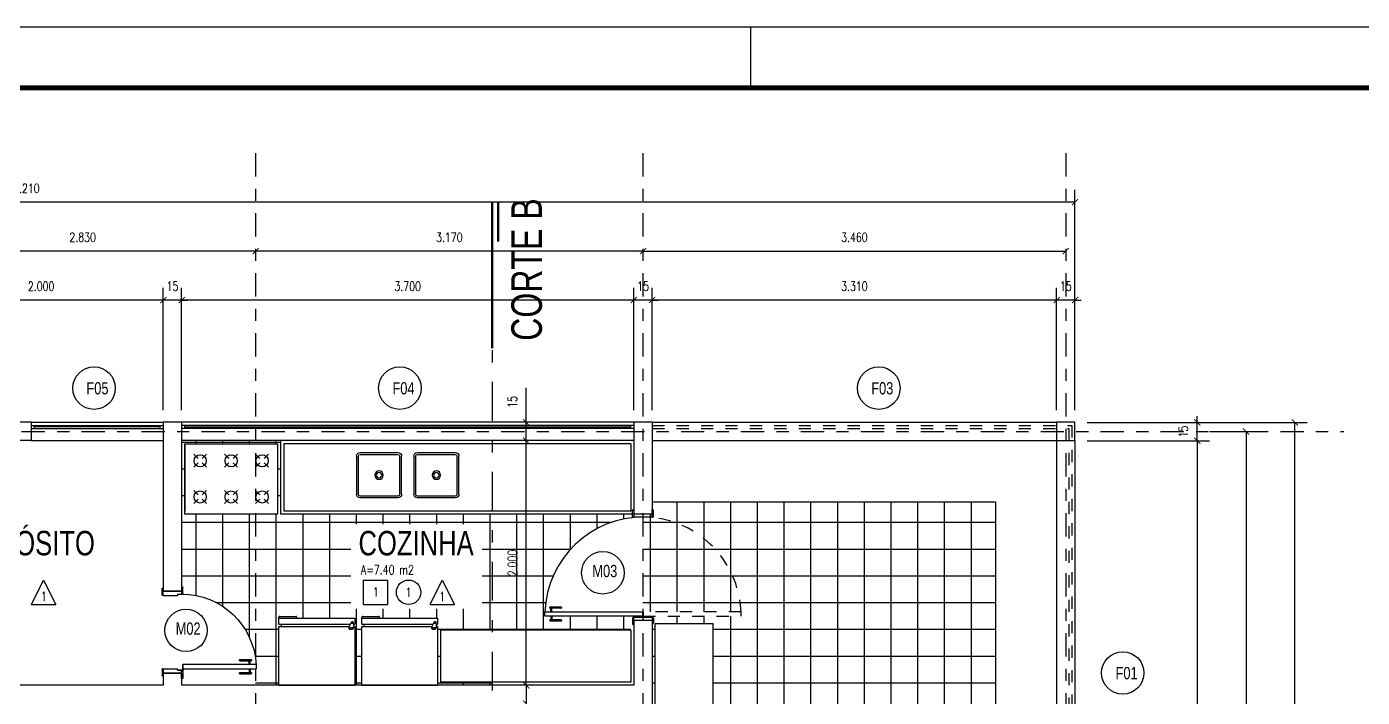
# Model space of a CAD drawing. Extents: x 231.8 to 328.5, y 64.7 to 125.7.
# Drawn here: x 248.65 to 259.57, y 120.19 to 125.68 of the extents above; entities that cross this region are included whole.
import ezdxf

# ---------------------------------------------------------------- set-up
doc = ezdxf.new("R2010")
doc.units = 0
doc.header["$LTSCALE"] = 0.1
doc.header["$MEASUREMENT"] = 0
doc.header["$PDMODE"] = 3
for name, pattern in [('CENTERX2', [4, 2.5, -0.5, 0.5, -0.5]), ('DASHDOT2', [12.7, 6.35, -3.175, 0, -3.175]), ('DASHED2', [0.375, 0.25, -0.125])]:
    doc.linetypes.add(name, pattern=pattern)
doc.layers.get('0').update_dxf_attribs({"linetype": 'CONTINUOUS'})
doc.layers.get('DEFPOINTS').update_dxf_attribs({"linetype": 'CONTINUOUS'})
for name, color, linetype in [('ALVENARIA', 5, 'CONTINUOUS'), ('CORTES', 3, 'CENTERX2'), ('COTAS', 1, 'CONTINUOUS'), ('EIXO', 1, 'DASHDOT2'), ('ESQUADRIA', 250, 'CONTINUOUS'), ('INDIC', 1, 'CONTINUOUS'), ('LINHA_DE_CORTE', 3, 'DASHDOT2'), ('MOBILIA', 74, 'CONTINUOUS'), ('NOMEN', 250, 'CONTINUOUS'), ('PEITORIL_JANELA', 2, 'CONTINUOUS'), ('PISO1', 40, 'CONTINUOUS'), ('PORTA', 12, 'CONTINUOUS'), ('PRANCHA', 15, 'CONTINUOUS'), ('PROJEÇÃO', 7, 'DASHED2'), ('TEXTO_AMBIENTE', 250, 'CONTINUOUS'), ('TEXTO_PISO_ÁREA', 1, 'CONTINUOUS'), ('VIDRO', 140, 'CONTINUOUS')]:
    doc.layers.add(name, color=color, linetype=linetype)
doc.styles.add('STYLE1', font='romans.shx', dxfattribs={"width": 0.75, "height": 0.075})
doc.styles.add('STYLE3', font='arial.ttf', dxfattribs={"width": 0.75, "height": 0.2})
doc.dimstyles.get("Standard").update_dxf_attribs({"dimtxt": 0.18, "dimasz": 0.18, "dimexe": 0.18, "dimexo": 0.0625, "dimgap": 0.09, "dimtad": 0, "dimtih": 1, "dimtoh": 1, "dimdec": 4, "dimzin": 0, "dimdsep": 46, "dimtxsty": 'Standard', "dimcen": 0.09, "dimadec": 0, "dimazin": 0, "dimtfac": 1, "dimtdec": 4, "dimtofl": 0, "dimtmove": 0, "dimatfit": 3, "dimfxl": 1, "dimtolj": 1, "dimtzin": 0, "dimarcsym": 0})

# ---------------------------------------------------------------- blocks, each defined once
blk = doc.blocks.new('_ARCHTICK')
at = {"color": 0, "linetype": 'ByBlock', "const_width": 0.15}
blk.add_lwpolyline([(-0.5, -0.5), (0.5, 0.5)], dxfattribs=at)
blk = doc.blocks.new('*D42')
at = {"color": 1, "linetype": 'ByBlock'}
for p, q in [((257.863, 122.367), (258.263, 122.367)), ((258.163, 122.367), (258.163, 115.217)), ((257.863, 115.217), (258.263, 115.217))]:
    blk.add_line(p, q, dxfattribs=at)
at = {"layer": 'DEFPOINTS', "color": 0, "linetype": 'ByBlock'}
for p in [(257.763, 122.367), (257.763, 115.217), (258.163, 115.217)]:
    blk.add_point(p, dxfattribs=at)
at = {"color": 1, "linetype": 'ByBlock', "xscale": 0.05, "yscale": 0.05, "zscale": 0.05}
for p, rotation in [((258.163, 122.367), 90), ((258.163, 115.217), 270)]:
    blk.add_blockref('_ARCHTICK', p, dxfattribs=dict(at, rotation=rotation))
at = {"color": 60, "linetype": 'ByBlock', "insert": (258.05, 118.792), "char_height": 0.075, "attachment_point": 5, "rotation": 90, "style": 'STYLE1'}
blk.add_mtext('\\A1;7.150', dxfattribs=at)
blk = doc.blocks.new('*D57')
at = {"color": 1, "linetype": 'ByBlock'}
blk.add_line((250.518, 123.842), (247.688, 123.842), dxfattribs=at)
at = {"layer": 'DEFPOINTS', "color": 0, "linetype": 'ByBlock'}
for p in [(247.688, 123.842), (247.688, 123.842), (250.518, 123.842)]:
    blk.add_point(p, dxfattribs=at)
at = {"color": 1, "linetype": 'ByBlock', "xscale": 0.05, "yscale": 0.05, "zscale": 0.05, "rotation": 180}
blk.add_blockref('_ARCHTICK', (247.688, 123.842), dxfattribs=at)
at = {"color": 1, "linetype": 'ByBlock', "xscale": 0.05, "yscale": 0.05, "zscale": 0.05}
blk.add_blockref('_ARCHTICK', (250.518, 123.842), dxfattribs=at)
at = {"color": 60, "linetype": 'ByBlock', "insert": (249.103, 123.955), "char_height": 0.075, "attachment_point": 5, "style": 'STYLE1'}
blk.add_mtext('\\A1;2.830', dxfattribs=at)
blk = doc.blocks.new('*D54')
at = {"color": 1, "linetype": 'ByBlock'}
blk.add_line((253.688, 123.842), (250.518, 123.842), dxfattribs=at)
at = {"layer": 'DEFPOINTS', "color": 0, "linetype": 'ByBlock'}
for p in [(250.518, 123.842), (250.518, 123.842), (253.688, 123.842)]:
    blk.add_point(p, dxfattribs=at)
at = {"color": 1, "linetype": 'ByBlock', "xscale": 0.05, "yscale": 0.05, "zscale": 0.05, "rotation": 180}
blk.add_blockref('_ARCHTICK', (250.518, 123.842), dxfattribs=at)
at = {"color": 1, "linetype": 'ByBlock', "xscale": 0.05, "yscale": 0.05, "zscale": 0.05}
blk.add_blockref('_ARCHTICK', (253.688, 123.842), dxfattribs=at)
at = {"color": 60, "linetype": 'ByBlock', "insert": (252.103, 123.955), "char_height": 0.075, "attachment_point": 5, "style": 'STYLE1'}
blk.add_mtext('\\A1;3.170', dxfattribs=at)
blk = doc.blocks.new('*D51')
at = {"color": 1, "linetype": 'ByBlock'}
blk.add_line((253.688, 123.842), (257.148, 123.842), dxfattribs=at)
at = {"layer": 'DEFPOINTS', "color": 0, "linetype": 'ByBlock'}
for p in [(253.688, 123.842), (257.148, 123.842), (257.148, 123.842)]:
    blk.add_point(p, dxfattribs=at)
at = {"color": 1, "linetype": 'ByBlock', "xscale": 0.05, "yscale": 0.05, "zscale": 0.05, "rotation": 180}
blk.add_blockref('_ARCHTICK', (253.688, 123.842), dxfattribs=at)
at = {"color": 1, "linetype": 'ByBlock', "xscale": 0.05, "yscale": 0.05, "zscale": 0.05}
blk.add_blockref('_ARCHTICK', (257.148, 123.842), dxfattribs=at)
at = {"color": 60, "linetype": 'ByBlock', "insert": (255.418, 123.955), "char_height": 0.075, "attachment_point": 5, "style": 'STYLE1'}
blk.add_mtext('\\A1;3.460', dxfattribs=at)
blk = doc.blocks.new('*D29')
at = {"color": 1, "linetype": 'ByBlock'}
for p, q in [((252.733, 122.442), (252.733, 122.725)), ((252.733, 122.292), (252.733, 122.442))]:
    blk.add_line(p, q, dxfattribs=at)
at = {"layer": 'DEFPOINTS', "color": 0, "linetype": 'ByBlock'}
for p in [(252.733, 122.442), (252.733, 122.442), (252.733, 122.292)]:
    blk.add_point(p, dxfattribs=at)
at = {"color": 1, "linetype": 'ByBlock', "xscale": 0.05, "yscale": 0.05, "zscale": 0.05}
for p, rotation in [((252.733, 122.442), 90), ((252.733, 122.292), 270)]:
    blk.add_blockref('_ARCHTICK', p, dxfattribs=dict(at, rotation=rotation))
at = {"color": 60, "linetype": 'ByBlock', "insert": (252.62, 122.609), "char_height": 0.075, "attachment_point": 5, "rotation": 90, "style": 'STYLE1'}
blk.add_mtext('\\A1;15', dxfattribs=at)
blk = doc.blocks.new('*D28')
at = {"color": 1, "linetype": 'ByBlock'}
for p, q in [((252.733, 120.292), (252.733, 120.342)), ((252.733, 120.292), (252.733, 120.142)), ((252.733, 120.142), (252.733, 119.809))]:
    blk.add_line(p, q, dxfattribs=at)
at = {"layer": 'DEFPOINTS', "color": 0, "linetype": 'ByBlock'}
for p in [(252.733, 120.292), (252.733, 120.142), (252.733, 120.142)]:
    blk.add_point(p, dxfattribs=at)
at = {"color": 1, "linetype": 'ByBlock', "xscale": 0.05, "yscale": 0.05, "zscale": 0.05}
for p, rotation in [((252.733, 120.292), 270), ((252.733, 120.142), 90)]:
    blk.add_blockref('_ARCHTICK', p, dxfattribs=dict(at, rotation=rotation))
at = {"color": 60, "linetype": 'ByBlock', "insert": (252.62, 119.926), "char_height": 0.075, "attachment_point": 5, "rotation": 90, "style": 'STYLE1'}
blk.add_mtext('\\A1;15', dxfattribs=at)
blk = doc.blocks.new('*D27')
at = {"color": 1, "linetype": 'ByBlock'}
blk.add_line((252.733, 120.292), (252.733, 122.292), dxfattribs=at)
at = {"layer": 'DEFPOINTS', "color": 0, "linetype": 'ByBlock'}
for p in [(252.733, 122.292), (252.733, 122.292), (252.733, 120.292)]:
    blk.add_point(p, dxfattribs=at)
at = {"color": 1, "linetype": 'ByBlock', "xscale": 0.05, "yscale": 0.05, "zscale": 0.05}
for p, rotation in [((252.733, 122.292), 90), ((252.733, 120.292), 270)]:
    blk.add_blockref('_ARCHTICK', p, dxfattribs=dict(at, rotation=rotation))
at = {"color": 60, "linetype": 'ByBlock', "insert": (252.62, 121.292), "char_height": 0.075, "attachment_point": 5, "rotation": 90, "style": 'STYLE1'}
blk.add_mtext('\\A1;2.000', dxfattribs=at)
blk = doc.blocks.new('*D26')
at = {"color": 1, "linetype": 'ByBlock'}
for p, q in [((256.963, 122.442), (258.663, 122.442)), ((258.563, 115.142), (258.563, 122.442)), ((256.963, 115.142), (258.663, 115.142))]:
    blk.add_line(p, q, dxfattribs=at)
at = {"layer": 'DEFPOINTS', "color": 0, "linetype": 'ByBlock'}
for p in [(256.863, 122.442), (258.563, 122.442), (256.863, 115.142)]:
    blk.add_point(p, dxfattribs=at)
at = {"color": 1, "linetype": 'ByBlock', "xscale": 0.05, "yscale": 0.05, "zscale": 0.05}
for p, rotation in [((258.563, 122.442), 90), ((258.563, 115.142), 270)]:
    blk.add_blockref('_ARCHTICK', p, dxfattribs=dict(at, rotation=rotation))
at = {"color": 60, "linetype": 'ByBlock', "insert": (258.45, 118.792), "char_height": 0.075, "attachment_point": 5, "rotation": 90, "style": 'STYLE1'}
blk.add_mtext('\\A1;7.300', dxfattribs=at)
blk = doc.blocks.new('*D25')
at = {"color": 1, "linetype": 'ByBlock'}
for p, q in [((256.863, 122.442), (257.863, 122.442)), ((257.763, 122.442), (257.763, 122.492)), ((257.763, 122.292), (257.763, 122.442)), ((256.863, 122.292), (257.863, 122.292)), ((257.763, 122.292), (257.763, 122.242))]:
    blk.add_line(p, q, dxfattribs=at)
at = {"layer": 'DEFPOINTS', "color": 0, "linetype": 'ByBlock'}
for p in [(256.763, 122.442), (257.763, 122.442), (256.763, 122.292)]:
    blk.add_point(p, dxfattribs=at)
at = {"color": 1, "linetype": 'ByBlock', "xscale": 0.05, "yscale": 0.05, "zscale": 0.05}
for p, rotation in [((257.763, 122.442), 270), ((257.763, 122.292), 90)]:
    blk.add_blockref('_ARCHTICK', p, dxfattribs=dict(at, rotation=rotation))
at = {"color": 60, "linetype": 'ByBlock', "insert": (257.65, 122.367), "char_height": 0.075, "attachment_point": 5, "rotation": 90, "style": 'STYLE1'}
blk.add_mtext('\\A1;15', dxfattribs=at)
blk = doc.blocks.new('*D24')
at = {"color": 1, "linetype": 'ByBlock'}
for p, q in [((256.863, 122.292), (257.863, 122.292)), ((257.763, 122.292), (257.763, 115.292)), ((256.863, 115.292), (257.863, 115.292))]:
    blk.add_line(p, q, dxfattribs=at)
at = {"layer": 'DEFPOINTS', "color": 0, "linetype": 'ByBlock'}
for p in [(256.763, 122.292), (256.763, 115.292), (257.763, 115.292)]:
    blk.add_point(p, dxfattribs=at)
at = {"color": 1, "linetype": 'ByBlock', "xscale": 0.05, "yscale": 0.05, "zscale": 0.05}
for p, rotation in [((257.763, 122.292), 90), ((257.763, 115.292), 270)]:
    blk.add_blockref('_ARCHTICK', p, dxfattribs=dict(at, rotation=rotation))
at = {"color": 60, "linetype": 'ByBlock', "insert": (257.65, 118.792), "char_height": 0.075, "attachment_point": 5, "rotation": 90, "style": 'STYLE1'}
blk.add_mtext('\\A1;7.000', dxfattribs=at)
blk = doc.blocks.new('*D46')
at = {"color": 1, "linetype": 'ByBlock'}
for p, q in [((240.013, 122.642), (240.013, 124.342)), ((257.223, 122.642), (257.223, 124.342)), ((257.223, 124.242), (240.013, 124.242))]:
    blk.add_line(p, q, dxfattribs=at)
at = {"layer": 'DEFPOINTS', "color": 0, "linetype": 'ByBlock'}
for p in [(240.013, 124.242), (240.013, 122.542), (257.223, 122.542)]:
    blk.add_point(p, dxfattribs=at)
at = {"color": 1, "linetype": 'ByBlock', "xscale": 0.05, "yscale": 0.05, "zscale": 0.05, "rotation": 180}
blk.add_blockref('_ARCHTICK', (240.013, 124.242), dxfattribs=at)
at = {"color": 1, "linetype": 'ByBlock', "xscale": 0.05, "yscale": 0.05, "zscale": 0.05}
blk.add_blockref('_ARCHTICK', (257.223, 124.242), dxfattribs=at)
at = {"color": 60, "linetype": 'ByBlock', "insert": (248.618, 124.355), "char_height": 0.075, "attachment_point": 5, "style": 'STYLE1'}
blk.add_mtext('\\A1;17.210', dxfattribs=at)
blk = doc.blocks.new('*D9')
at = {"color": 1, "linetype": 'ByBlock'}
for p, q in [((247.763, 122.542), (247.763, 123.542)), ((249.763, 122.542), (249.763, 123.542)), ((249.763, 123.442), (247.763, 123.442))]:
    blk.add_line(p, q, dxfattribs=at)
at = {"layer": 'DEFPOINTS', "color": 0, "linetype": 'ByBlock'}
for p in [(247.763, 123.442), (247.763, 122.442), (249.763, 122.442)]:
    blk.add_point(p, dxfattribs=at)
at = {"color": 1, "linetype": 'ByBlock', "xscale": 0.05, "yscale": 0.05, "zscale": 0.05, "rotation": 180}
blk.add_blockref('_ARCHTICK', (247.763, 123.442), dxfattribs=at)
at = {"color": 1, "linetype": 'ByBlock', "xscale": 0.05, "yscale": 0.05, "zscale": 0.05}
blk.add_blockref('_ARCHTICK', (249.763, 123.442), dxfattribs=at)
at = {"color": 60, "linetype": 'ByBlock', "insert": (248.763, 123.555), "char_height": 0.075, "attachment_point": 5, "style": 'STYLE1'}
blk.add_mtext('\\A1;2.000', dxfattribs=at)
blk = doc.blocks.new('*D8')
at = {"color": 1, "linetype": 'ByBlock'}
for p, q in [((249.763, 122.542), (249.763, 123.542)), ((249.913, 122.542), (249.913, 123.542)), ((249.763, 123.442), (249.713, 123.442)), ((249.913, 123.442), (249.763, 123.442)), ((249.913, 123.442), (249.963, 123.442))]:
    blk.add_line(p, q, dxfattribs=at)
at = {"layer": 'DEFPOINTS', "color": 0, "linetype": 'ByBlock'}
for p in [(249.763, 123.442), (249.763, 122.442), (249.913, 122.442)]:
    blk.add_point(p, dxfattribs=at)
at = {"color": 1, "linetype": 'ByBlock', "xscale": 0.05, "yscale": 0.05, "zscale": 0.05}
blk.add_blockref('_ARCHTICK', (249.763, 123.442), dxfattribs=at)
at = {"color": 1, "linetype": 'ByBlock', "xscale": 0.05, "yscale": 0.05, "zscale": 0.05, "rotation": 180}
blk.add_blockref('_ARCHTICK', (249.913, 123.442), dxfattribs=at)
at = {"color": 60, "linetype": 'ByBlock', "insert": (249.838, 123.555), "char_height": 0.075, "attachment_point": 5, "style": 'STYLE1'}
blk.add_mtext('\\A1;15', dxfattribs=at)
blk = doc.blocks.new('*D7')
at = {"color": 1, "linetype": 'ByBlock'}
for p, q in [((249.913, 122.542), (249.913, 123.542)), ((253.613, 122.542), (253.613, 123.542)), ((253.613, 123.442), (249.913, 123.442))]:
    blk.add_line(p, q, dxfattribs=at)
at = {"layer": 'DEFPOINTS', "color": 0, "linetype": 'ByBlock'}
for p in [(249.913, 123.442), (249.913, 122.442), (253.613, 122.442)]:
    blk.add_point(p, dxfattribs=at)
at = {"color": 1, "linetype": 'ByBlock', "xscale": 0.05, "yscale": 0.05, "zscale": 0.05, "rotation": 180}
blk.add_blockref('_ARCHTICK', (249.913, 123.442), dxfattribs=at)
at = {"color": 1, "linetype": 'ByBlock', "xscale": 0.05, "yscale": 0.05, "zscale": 0.05}
blk.add_blockref('_ARCHTICK', (253.613, 123.442), dxfattribs=at)
at = {"color": 60, "linetype": 'ByBlock', "insert": (251.763, 123.555), "char_height": 0.075, "attachment_point": 5, "style": 'STYLE1'}
blk.add_mtext('\\A1;3.700', dxfattribs=at)
blk = doc.blocks.new('*D6')
at = {"color": 1, "linetype": 'ByBlock'}
for p, q in [((253.613, 122.542), (253.613, 123.542)), ((253.763, 122.542), (253.763, 123.542)), ((253.613, 123.442), (253.563, 123.442)), ((253.763, 123.442), (253.613, 123.442)), ((253.763, 123.442), (253.813, 123.442))]:
    blk.add_line(p, q, dxfattribs=at)
at = {"layer": 'DEFPOINTS', "color": 0, "linetype": 'ByBlock'}
for p in [(253.613, 123.442), (253.613, 122.442), (253.763, 122.442)]:
    blk.add_point(p, dxfattribs=at)
at = {"color": 1, "linetype": 'ByBlock', "xscale": 0.05, "yscale": 0.05, "zscale": 0.05}
blk.add_blockref('_ARCHTICK', (253.613, 123.442), dxfattribs=at)
at = {"color": 1, "linetype": 'ByBlock', "xscale": 0.05, "yscale": 0.05, "zscale": 0.05, "rotation": 180}
blk.add_blockref('_ARCHTICK', (253.763, 123.442), dxfattribs=at)
at = {"color": 60, "linetype": 'ByBlock', "insert": (253.688, 123.555), "char_height": 0.075, "attachment_point": 5, "style": 'STYLE1'}
blk.add_mtext('\\A1;15', dxfattribs=at)
blk = doc.blocks.new('*D50')
at = {"color": 1, "linetype": 'ByBlock'}
for p, q in [((253.763, 122.542), (253.763, 123.542)), ((257.073, 122.642), (257.073, 123.542)), ((257.073, 123.442), (253.763, 123.442))]:
    blk.add_line(p, q, dxfattribs=at)
at = {"layer": 'DEFPOINTS', "color": 0, "linetype": 'ByBlock'}
for p in [(253.763, 123.442), (257.073, 122.542), (253.763, 122.442)]:
    blk.add_point(p, dxfattribs=at)
at = {"color": 1, "linetype": 'ByBlock', "xscale": 0.05, "yscale": 0.05, "zscale": 0.05, "rotation": 180}
blk.add_blockref('_ARCHTICK', (253.763, 123.442), dxfattribs=at)
at = {"color": 1, "linetype": 'ByBlock', "xscale": 0.05, "yscale": 0.05, "zscale": 0.05}
blk.add_blockref('_ARCHTICK', (257.073, 123.442), dxfattribs=at)
at = {"color": 60, "linetype": 'ByBlock', "insert": (255.418, 123.555), "char_height": 0.075, "attachment_point": 5, "style": 'STYLE1'}
blk.add_mtext('\\A1;3.310', dxfattribs=at)
blk = doc.blocks.new('*D5')
at = {"color": 1, "linetype": 'ByBlock'}
for p, q in [((256.613, 122.542), (256.613, 123.542)), ((256.763, 122.542), (256.763, 123.542)), ((256.613, 123.442), (256.563, 123.442)), ((256.763, 123.442), (256.613, 123.442)), ((256.763, 123.442), (256.813, 123.442))]:
    blk.add_line(p, q, dxfattribs=at)
at = {"layer": 'DEFPOINTS', "color": 0, "linetype": 'ByBlock'}
for p in [(256.613, 123.442), (256.613, 122.442), (256.763, 122.442)]:
    blk.add_point(p, dxfattribs=at)
at = {"color": 1, "linetype": 'ByBlock', "xscale": 0.05, "yscale": 0.05, "zscale": 0.05}
blk.add_blockref('_ARCHTICK', (256.613, 123.442), dxfattribs=at)
at = {"color": 1, "linetype": 'ByBlock', "xscale": 0.05, "yscale": 0.05, "zscale": 0.05, "rotation": 180}
blk.add_blockref('_ARCHTICK', (256.763, 123.442), dxfattribs=at)
at = {"color": 60, "linetype": 'ByBlock', "insert": (256.688, 123.555), "char_height": 0.075, "attachment_point": 5, "style": 'STYLE1'}
blk.add_mtext('\\A1;15', dxfattribs=at)
blk = doc.blocks.new('P-CB67')
for p, q in [((-0.005, 0.477), (-0.005, 0.567)), ((0.005, 0.477), (0.005, 0.567)), ((0.035, 0.56), (0.005, 0.56)), ((0.035, 0.553), (0.005, 0.553)), ((0.035, 0.01), (0.035, 0.61)), ((0.07, 0.61), (0.035, 0.61)), ((0.07, 0.61), (0.07, 0.01)), ((0.07, 0.56), (0.1, 0.56)), ((0.07, 0.553), (0.1, 0.553)), ((0.1, 0.477), (0.1, 0.567)), ((0.11, 0.477), (0.11, 0.567)), ((-0.045, 0), (-0.045, 0.005)), ((-0.045, 0), (0.025, 0)), ((0.01, 0.01), (-0.04, 0.01)), ((0, -0.15), (0, 0)), ((0.015, 0), (0.015, 0.005)), ((0.025, -0.035), (0.025, 0.005)), ((0.027, -0.033), (0.027, 0.005)), ((0.07, 0.01), (0.03, 0.01)), ((0.068, 0.008), (0.03, 0.008)), ((0.068, 0.01), (0.068, 0.008)), ((0.645, 0), (0.645, 0.005)), ((0.705, 0), (0.645, 0)), ((0.645, -0.035), (0.645, 0)), ((0.65, 0.01), (0.7, 0.01)), ((0.67, -0.15), (0.67, 0)), ((0.705, 0), (0.705, 0.005)), ((0.025, -0.033), (0.027, -0.033)), ((0.025, -0.035), (0.035, -0.035)), ((0.035, -0.15), (0.035, -0.035)), ((0.635, -0.15), (0.635, -0.035)), ((0.645, -0.035), (0.635, -0.035)), ((-0.025, -0.15), (-0.025, -0.155)), ((0.035, -0.15), (-0.025, -0.15)), ((0.03, -0.16), (-0.02, -0.16)), ((0.035, -0.15), (0.035, -0.155)), ((0.635, -0.15), (0.695, -0.15)), ((0.635, -0.15), (0.635, -0.155)), ((0.64, -0.16), (0.69, -0.16)), ((0.695, -0.15), (0.695, -0.155))]:
    blk.add_line(p, q)
blk.add_circle((0.025, 0.01), 0.005)
for centre, radius, start, end in [((0, 0.567), 0.00507, 0, 180), ((0.039, 0.004), 0.606, 359.6458, 87.459), ((0.105, 0.567), 0.00507, 0, 180), ((0, 0.477), 0.00507, 180, 0), ((0.105, 0.477), 0.00507, 180, 0), ((-0.04, 0.005), 0.005, 90, 180), ((0.01, 0.005), 0.005, 0, 90), ((0.65, 0.005), 0.005, 90, 180), ((0.7, 0.005), 0.005, 0, 90), ((-0.02, -0.155), 0.005, 180, 270), ((0.03, -0.155), 0.005, 270, 0), ((0.64, -0.155), 0.005, 180, 270), ((0.69, -0.155), 0.005, 270, 0)]:
    blk.add_arc(centre, radius, start, end)
blk = doc.blocks.new('1047-Q')
at = {"layer": 'MOBILIA'}
for p, q in [((0.155, 0), (-0.155, 0)), ((-0.185, -0.34), (-0.185, -0.03)), ((-0.17, -0.34), (-0.17, -0.03)), ((0.155, -0.015), (-0.155, -0.015)), ((0.17, -0.03), (0.17, -0.34)), ((0.185, -0.03), (0.185, -0.34)), ((-0.155, -0.355), (0.155, -0.355)), ((-0.155, -0.37), (0.155, -0.37))]:
    blk.add_line(p, q, dxfattribs=at)
for radius in [0.035, 0.0225]:
    blk.add_circle((0, -0.185), radius, dxfattribs=at)
for centre, radius, start, end in [((-0.155, -0.03), 0.03, 90, 180), ((0.155, -0.03), 0.03, 0, 90), ((-0.155, -0.03), 0.015, 90, 180), ((0.155, -0.03), 0.015, 0, 90), ((-0.155, -0.34), 0.03, 180, 270), ((-0.155, -0.34), 0.015, 180, 270), ((0.155, -0.34), 0.015, 270, 0), ((0.155, -0.34), 0.03, 270, 0)]:
    blk.add_arc(centre, radius, start, end, dxfattribs=at)

msp = doc.modelspace()

# ---------------------------------------------------------------- hatches: boundary and pattern name
at = {"layer": 'PISO1'}
h = msp.add_hatch(dxfattribs=at)
h.set_pattern_fill('ANSI37', color=256, scale=1.75, angle=45, style=0)
h.paths.add_polyline_path([(250.5177, 121.6924), (249.9377, 121.6924), (249.9377, 122.2674), (250.5177, 122.2674), (250.5177, 122.2924), (249.9127, 122.2924), (249.9127, 121.0974), (249.9177, 121.0974, -0.4142136), (249.9227, 121.0924), (249.9227, 121.0424, -0.3934906), (249.918, 121.0374, -0.3741225), (250.5177, 120.514)])
h = msp.add_hatch(dxfattribs=at)
h.set_pattern_fill('ANSI37', color=256, scale=1.75, angle=45, style=0)
h.paths.add_polyline_path([(251.298, 121.6101), (251.8353, 121.6101), (251.8353, 121.6924), (250.7227, 121.6924), (250.7227, 122.2924), (250.5177, 122.2924), (250.5177, 122.2674), (250.6977, 122.2674), (250.6977, 121.6924), (250.5177, 121.6924), (250.5177, 120.514, -0.0213762), (250.5226, 120.4624), (250.5227, 120.4624), (250.5227, 120.4274), (250.5177, 120.4274), (250.5177, 120.2924), (250.7088, 120.2924), (250.7088, 120.7724), (250.7288, 120.7724), (250.7288, 120.7924), (250.7088, 120.7924), (250.7088, 120.8424), (250.7088, 120.8482, -0.4142136), (250.7167, 120.856), (250.8462, 120.856, -0.4142136), (250.8541, 120.8482), (250.8541, 120.8424), (251.3289, 120.8424), (251.3289, 120.7924), (251.3189, 120.7924), (251.3189, 120.7724), (251.3289, 120.7724), (251.3289, 120.2924), (251.3865, 120.2924), (251.3865, 120.7724), (251.4065, 120.7724), (251.4065, 120.7924), (251.3865, 120.7924), (251.3865, 120.8424), (251.3865, 120.8482, -0.4142136), (251.3943, 120.856), (251.5239, 120.856, -0.4142136), (251.5317, 120.8482), (251.5317, 120.8424), (252.0065, 120.8424), (252.0065, 120.7924), (251.9965, 120.7924), (251.9965, 120.7724), (252.0065, 120.7724), (252.0065, 120.2924), (252.4546, 120.2924), (252.4546, 120.3174), (252.0315, 120.3174), (252.0315, 120.7424), (252.4546, 120.7424), (252.4546, 121.6924), (251.8353, 121.6924), (251.8353, 121.6101), (252.3725, 121.6101), (252.3725, 120.9164), (251.298, 120.9164)])
h = msp.add_hatch(dxfattribs=at)
h.set_pattern_fill('ANSI37', color=256, scale=1.75, angle=45, style=0)
h.paths.add_polyline_path([(256.5727, 121.7924), (253.7627, 121.7924), (253.7627, 121.7274), (253.7727, 121.7274), (253.7727, 121.6674), (253.7677, 121.6674, 0.4142136), (253.7727, 121.6724), (253.7727, 121.7224, 0.4142136), (253.7677, 121.7274), (253.7627, 121.7274), (253.7627, 121.6924), (253.6877, 121.6924), (253.6877, 120.8924), (254.4902, 120.8924), (254.4902, 120.8574), (253.6877, 120.8574), (253.6877, 120.8517, -0.2679492), (253.6902, 120.8474), (253.7668, 120.8474, -0.4670227), (253.7727, 120.8425), (253.7727, 120.7974), (253.7627, 120.7974), (253.7627, 119.3324), (253.8077, 119.3324), (253.8077, 119.4324), (254.4077, 119.4324), (254.4077, 119.2124), (254.4677, 119.2124), (254.4677, 119.0124), (254.4077, 119.0124), (254.4077, 118.5674), (254.4677, 118.5674), (254.4677, 118.3674), (254.4077, 118.3674), (254.4077, 118.1474), (253.8077, 118.1474), (253.8077, 118.2474), (253.7627, 118.2474), (253.7627, 117.1337), (253.7877, 117.1337), (253.7877, 118.1224), (254.2627, 118.1224), (254.2627, 117.1337), (255.4226, 117.1337), (255.4226, 118.399), (254.6111, 118.399), (254.6111, 119.171), (256.2341, 119.171), (256.2341, 118.399), (255.4226, 118.399), (255.4226, 117.1337), (256.5727, 117.1337)])
h.paths.add_polyline_path([(254.2627, 119.4524), (253.7877, 119.4524), (253.7877, 120.7964), (254.2627, 120.7964)], flags=16)
h = msp.add_hatch(dxfattribs=at)
h.set_pattern_fill('ANSI37', color=256, scale=1.75, angle=45, style=0)
h.paths.add_polyline_path([(253.5877, 121.6608), (253.5877, 121.6924), (252.4546, 121.6924), (252.4546, 120.7424), (253.5877, 120.7424), (253.5877, 120.8574), (252.9419, 120.8574), (252.9419, 120.8274), (253.0183, 120.8274, -1), (253.0183, 120.8172), (252.9284, 120.8172, -1.0000017), (252.9284, 120.8274), (252.9352, 120.8274), (252.9352, 120.8574), (252.8852, 120.8574), (252.8852, 120.8924, -0.366142)])

# ---------------------------------------------------------------- linework, layer by layer
at = {"layer": 'ALVENARIA'}
for p, q in [((248.6827, 122.4424), (248.5327, 122.4424)), ((248.6827, 122.4424), (248.6827, 122.2924)), ((249.7627, 122.4424), (249.7627, 121.0624)), ((249.9127, 122.4424), (249.7627, 122.4424)), ((249.9127, 122.4424), (249.9127, 121.0624)), ((253.7627, 122.4424), (253.6127, 122.4424)), ((253.6127, 122.4424), (253.6127, 121.6924)), ((253.7627, 122.4424), (253.7627, 121.6924)), ((257.2227, 122.4424), (257.0727, 122.4424)), ((257.0727, 122.4424), (257.0727, 122.2924)), ((257.2227, 122.2924), (257.2227, 122.4424)), ((248.6827, 122.2924), (248.5327, 122.2924)), ((257.0727, 122.2924), (257.2227, 122.2924)), ((253.7627, 121.6924), (253.6127, 121.6924)), ((249.9127, 121.0624), (249.7627, 121.0624)), ((253.6127, 120.8224), (253.6127, 120.2924)), ((253.7627, 120.8224), (253.6127, 120.8224)), ((253.7627, 120.8224), (253.7627, 115.2924)), ((249.7627, 120.3924), (249.7627, 120.2924)), ((249.9127, 120.3924), (249.7627, 120.3924)), ((249.9127, 120.3924), (249.9127, 120.2924)), ((249.7627, 120.2924), (247.7627, 120.2924)), ((253.6127, 120.2924), (249.9127, 120.2924))]:
    msp.add_line(p, q, dxfattribs=at)
at = {"layer": 'CORTES', "color": 250, "const_width": 0.02}
for points in [[(252.4546, 124.2424), (252.4546, 123.0465)], [(252.5038, 124.2424), (252.5038, 123.9197)]]:
    msp.add_lwpolyline(points, dxfattribs=at)
at = {"layer": 'EIXO', "ltscale": 0.3}
for p, q in [((250.5177, 124.6424), (250.5177, 112.9424)), ((253.6877, 124.6424), (253.6877, 112.9424)), ((257.1477, 124.6424), (257.1477, 112.9424)), ((237.8127, 122.3674), (259.4227, 122.3674))]:
    msp.add_line(p, q, dxfattribs=at)
at = {"layer": 'ESQUADRIA'}
for p, q in [((248.6827, 122.4174), (249.7627, 122.4174)), ((248.7077, 122.3924), (248.7077, 122.4174)), ((249.7377, 122.3924), (249.7377, 122.4174)), ((253.6127, 122.4174), (249.9127, 122.4174)), ((249.9377, 122.3924), (249.9377, 122.4174)), ((253.5877, 122.3924), (253.5877, 122.4174)), ((248.6827, 122.3924), (249.7627, 122.3924)), ((253.6127, 122.3924), (249.9127, 122.3924))]:
    msp.add_line(p, q, dxfattribs=at)
at = {"layer": 'INDIC'}
for centre in [(249.1962, 122.7218), (251.6986, 122.7218), (255.6173, 122.7218), (253.3597, 121.2122), (249.9488, 120.7416), (257.6137, 120.3934)]:
    msp.add_circle(centre, 0.1738, dxfattribs=at)
at = {"layer": 'LINHA_DE_CORTE', "ltscale": 0.5}
msp.add_line((252.4546, 124.2424), (252.4546, 113.3424), dxfattribs=at)
at = {"layer": 'MOBILIA'}
for p, q in [((249.9377, 122.2674), (250.6977, 122.2674)), ((249.9377, 121.6924), (249.9377, 122.2674)), ((249.9377, 122.2674), (249.9377, 121.7174)), ((250.6977, 122.2674), (250.6977, 121.6924)), ((250.7227, 122.2924), (250.7227, 121.6924)), ((250.7477, 122.2674), (250.7477, 121.7174)), ((253.5877, 122.2674), (250.7477, 122.2674)), ((253.5877, 122.2674), (253.5877, 121.7174)), ((250.0467, 122.1455), (250.0113, 122.1808)), ((250.0467, 122.1101), (250.0113, 122.0748)), ((250.082, 122.1455), (250.1174, 122.1808)), ((250.082, 122.1101), (250.1174, 122.0748)), ((250.3, 122.1455), (250.2647, 122.1808)), ((250.3, 122.1101), (250.2647, 122.0748)), ((250.3354, 122.1455), (250.3707, 122.1808)), ((250.3354, 122.1101), (250.3707, 122.0748)), ((250.5533, 122.1455), (250.518, 122.1808)), ((250.5533, 122.1101), (250.518, 122.0748)), ((250.5887, 122.1455), (250.6241, 122.1808)), ((250.5887, 122.1101), (250.6241, 122.0748)), ((250.0467, 121.8497), (250.0113, 121.885)), ((250.082, 121.8497), (250.1174, 121.885)), ((250.3, 121.8497), (250.2647, 121.885)), ((250.3354, 121.8497), (250.3707, 121.885)), ((250.5533, 121.8497), (250.518, 121.885)), ((250.5887, 121.8497), (250.6241, 121.885)), ((250.0467, 121.8143), (250.0113, 121.779)), ((250.082, 121.8143), (250.1174, 121.779)), ((250.3, 121.8143), (250.2647, 121.779)), ((250.3354, 121.8143), (250.3707, 121.779)), ((250.5533, 121.8143), (250.518, 121.779)), ((250.5887, 121.8143), (250.6241, 121.779)), ((253.7627, 121.7924), (256.5727, 121.7924)), ((256.5727, 121.7924), (256.5727, 115.7924)), ((250.6977, 121.6924), (249.9377, 121.6924)), ((253.6127, 121.6924), (250.7227, 121.6924)), ((253.5877, 121.7174), (250.7477, 121.7174)), ((250.7088, 120.8424), (250.7088, 120.8482)), ((250.7088, 120.8424), (251.3289, 120.8424)), ((250.7088, 120.7924), (250.7088, 120.8424)), ((250.7088, 120.7924), (251.2927, 120.7924)), ((250.7088, 120.2924), (250.7088, 120.7724)), ((250.7088, 120.7724), (251.2827, 120.7724)), ((250.7167, 120.856), (250.8462, 120.856)), ((250.7288, 120.7724), (250.7288, 120.7924)), ((250.8541, 120.8482), (250.8541, 120.8424)), ((251.2999, 120.8069), (251.2799, 120.7669)), ((251.2889, 120.7674), (251.2889, 120.7574)), ((251.3039, 120.8024), (251.3139, 120.8024)), ((251.3089, 120.8074), (251.3089, 120.7974)), ((251.3089, 120.7674), (251.3089, 120.7574)), ((251.3189, 120.7924), (251.3189, 120.8024)), ((251.3189, 120.7924), (251.3289, 120.7924)), ((251.3189, 120.7924), (251.3189, 120.7724)), ((251.3189, 120.7724), (251.3289, 120.7724)), ((251.3189, 120.7724), (251.3189, 120.7624)), ((251.3289, 120.8424), (251.3289, 120.7924)), ((251.3289, 120.7724), (251.3289, 120.2924)), ((251.3865, 120.8424), (251.3865, 120.8482)), ((251.3865, 120.7924), (251.3865, 120.8424)), ((251.3865, 120.8424), (252.0065, 120.8424)), ((251.3865, 120.7924), (251.9703, 120.7924)), ((251.3865, 120.7724), (251.9603, 120.7724)), ((251.3865, 120.2924), (251.3865, 120.7724)), ((251.3943, 120.856), (251.5239, 120.856)), ((251.4065, 120.7724), (251.4065, 120.7924)), ((251.5317, 120.8482), (251.5317, 120.8424)), ((251.9776, 120.8069), (251.9576, 120.7669)), ((251.9665, 120.7674), (251.9665, 120.7574)), ((251.9815, 120.8024), (251.9915, 120.8024)), ((251.9865, 120.8074), (251.9865, 120.7974)), ((251.9865, 120.7674), (251.9865, 120.7574)), ((251.9965, 120.7924), (251.9965, 120.8024)), ((251.9965, 120.7924), (251.9965, 120.7724)), ((251.9965, 120.7924), (252.0065, 120.7924)), ((251.9965, 120.7724), (251.9965, 120.7624)), ((251.9965, 120.7724), (252.0065, 120.7724)), ((252.0065, 120.8424), (252.0065, 120.7924)), ((252.0065, 120.7724), (252.0065, 120.2924)), ((253.7877, 120.7964), (254.2627, 120.7964)), ((253.7877, 119.4524), (253.7877, 120.7964)), ((254.2627, 119.4524), (254.2627, 120.7964)), ((251.2839, 120.7624), (251.2939, 120.7624)), ((251.2889, 120.7524), (251.3089, 120.7524)), ((251.3039, 120.7624), (251.3139, 120.7624)), ((251.9615, 120.7624), (251.9715, 120.7624)), ((251.9665, 120.7524), (251.9865, 120.7524)), ((251.9815, 120.7624), (251.9915, 120.7624)), ((252.0315, 120.7424), (252.0315, 120.3174)), ((253.5877, 120.7424), (252.0315, 120.7424)), ((253.5877, 120.7424), (253.5877, 120.3174)), ((250.7088, 120.2924), (251.3289, 120.2924)), ((251.3865, 120.2924), (252.0065, 120.2924)), ((253.5877, 120.3174), (252.0315, 120.3174))]:
    msp.add_line(p, q, dxfattribs=at)
for centre, radius in [((250.0644, 122.1278), 0.05), ((250.3177, 122.1278), 0.05), ((250.571, 122.1278), 0.05), ((250.0644, 121.832), 0.05), ((250.3177, 121.832), 0.05), ((250.571, 121.832), 0.05), ((251.2889, 120.7624), 0.005), ((251.3089, 120.8024), 0.005), ((251.3089, 120.7624), 0.005), ((251.9665, 120.7624), 0.005), ((251.9865, 120.8024), 0.005), ((251.9865, 120.7624), 0.005)]:
    msp.add_circle(centre, radius, dxfattribs=at)
for centre, radius, start, end in [((250.7167, 120.8482), 0.00782, 90, 180), ((250.8462, 120.8482), 0.00782, 0, 90), ((251.2889, 120.7624), 0.01, 153.43495, 270), ((251.3089, 120.8024), 0.01, 0, 153.43495), ((251.3943, 120.8482), 0.00782, 90, 180), ((251.5239, 120.8482), 0.00782, 0, 90), ((251.9665, 120.7624), 0.01, 153.43495, 270), ((251.9865, 120.8024), 0.01, 0, 153.43495), ((251.3089, 120.7624), 0.01, 270, 0), ((251.9865, 120.7624), 0.01, 270, 0)]:
    msp.add_arc(centre, radius, start, end, dxfattribs=at)
at = {"layer": 'NOMEN', "ltscale": 0.02}
for p, q in [((248.6834, 120.953), (248.7834, 121.153)), ((248.7834, 121.153), (248.8834, 120.953)), ((251.3976, 121.153), (251.5976, 121.153)), ((251.3976, 121.153), (251.3976, 120.953)), ((251.5976, 121.153), (251.5976, 120.953)), ((251.9459, 120.953), (252.0459, 121.153)), ((252.0459, 121.153), (252.1459, 120.953)), ((248.6834, 120.953), (248.8834, 120.953)), ((251.3976, 120.953), (251.5976, 120.953)), ((251.9459, 120.953), (252.1459, 120.953))]:
    msp.add_line(p, q, dxfattribs=at)
msp.add_circle((251.77, 121.053), 0.1, dxfattribs=at)
at = {"layer": 'PEITORIL_JANELA'}
for p, q in [((248.6827, 122.4424), (249.7627, 122.4424)), ((253.6127, 122.4424), (249.9127, 122.4424)), ((253.7627, 122.4424), (257.0727, 122.4424)), ((248.6827, 122.2924), (249.7627, 122.2924)), ((253.6127, 122.2924), (249.9127, 122.2924)), ((253.7627, 122.2924), (257.0727, 122.2924)), ((257.0727, 122.2924), (257.0727, 118.5674)), ((257.2227, 122.2924), (257.2227, 118.5674))]:
    msp.add_line(p, q, dxfattribs=at)
at = {"layer": 'PORTA'}
for p, q in [((253.6027, 121.6724), (253.6027, 121.7224)), ((253.6127, 121.7274), (253.6077, 121.7274)), ((253.6127, 121.6674), (253.6077, 121.6674)), ((253.6127, 121.7274), (253.6127, 121.6674)), ((253.7627, 121.6924), (253.6127, 121.6924)), ((253.7627, 121.6674), (253.6127, 121.6674)), ((253.7627, 121.7274), (253.7677, 121.7274)), ((253.7627, 121.6674), (253.7627, 121.7274)), ((253.7627, 121.6674), (253.7677, 121.6674)), ((253.7727, 121.6724), (253.7727, 121.7224)), ((253.0183, 120.9325), (252.9284, 120.9325)), ((253.0183, 120.9224), (252.9284, 120.9224)), ((252.9352, 120.8924), (252.9352, 120.9224)), ((252.9419, 120.8924), (252.9419, 120.9224)), ((253.6852, 120.8904), (253.6852, 120.852)), ((253.6852, 120.8904), (253.6872, 120.8904)), ((253.6872, 120.8904), (253.6872, 120.852)), ((253.0183, 120.8274), (252.9284, 120.8274)), ((253.0183, 120.8172), (252.9284, 120.8172)), ((252.9352, 120.8574), (252.9352, 120.8274)), ((252.9419, 120.8574), (252.9419, 120.8274)), ((253.6027, 120.8424), (253.6027, 120.7924)), ((253.6127, 120.8474), (253.6077, 120.8474)), ((253.6127, 120.7874), (253.6077, 120.7874)), ((253.6127, 120.7874), (253.6127, 120.8474)), ((253.7627, 120.8474), (253.6127, 120.8474)), ((253.7627, 120.8224), (253.6127, 120.8224)), ((253.7627, 120.8474), (253.7677, 120.8474)), ((253.7627, 120.8474), (253.7627, 120.7974)), ((253.7627, 120.7974), (253.7677, 120.7974)), ((253.7727, 120.8425), (253.7727, 120.8024))]:
    msp.add_line(p, q, dxfattribs=at)
msp.add_lwpolyline([(252.8852, 120.8924), (253.6852, 120.8924), (253.6852, 120.8574), (252.8852, 120.8574)], close=True, dxfattribs=at)
for centre, radius, start, end in [((253.6908, 120.8612), 0.8062, 89.6414, 177.78479), ((253.6077, 121.7224), 0.005, 90, 180), ((253.6077, 121.6724), 0.005, 180, 270), ((253.7677, 121.7224), 0.005, 0, 90), ((253.7677, 121.6724), 0.005, 270, 0), ((252.9284, 120.9275), 0.00507, 90, 270), ((253.0183, 120.9275), 0.00507, 270, 90), ((252.9284, 120.8223), 0.00507, 90, 270), ((253.0183, 120.8223), 0.00507, 270, 90), ((253.6077, 120.8424), 0.005, 90, 180), ((253.6077, 120.7924), 0.005, 180, 270), ((253.6852, 120.8474), 0.005, 360, 180), ((253.7677, 120.8425), 0.005, 0, 90), ((253.7677, 120.8024), 0.005, 270, 0)]:
    msp.add_arc(centre, radius, start, end, dxfattribs=at)
at = {"layer": 'PRANCHA', "color": 250}
for p, q in [((232.5677, 125.6761), (273.5677, 125.6761)), ((254.5677, 125.6761), (254.5677, 125.1761))]:
    msp.add_line(p, q, dxfattribs=at)
at = {"layer": 'PRANCHA', "color": 250, "const_width": 0.04}
msp.add_lwpolyline([(273.0677, 125.1761), (233.0677, 125.1761), (233.0677, 97.6761), (273.0677, 97.6761), (273.0677, 125.1761)], dxfattribs=at)
at = {"layer": 'PROJEÇÃO'}
for p, q in [((253.7627, 122.4174), (257.1977, 122.4174)), ((257.1977, 122.4174), (257.1977, 118.5674)), ((253.7627, 122.3924), (257.1727, 122.3924)), ((257.1727, 122.3924), (257.1727, 118.5674))]:
    msp.add_line(p, q, dxfattribs=at)
msp.add_lwpolyline([(254.4902, 120.8924), (253.6902, 120.8924), (253.6902, 120.8574), (254.4902, 120.8574)], close=True, dxfattribs=at)
msp.add_arc((253.6846, 120.8612), 0.8062, 2.21521, 90.3586, dxfattribs=at)
at = {"layer": 'VIDRO'}
for p, q in [((249.7377, 122.4049), (248.7077, 122.4049)), ((249.9377, 122.4049), (253.5877, 122.4049))]:
    msp.add_line(p, q, dxfattribs=at)

# ---------------------------------------------------------------- block references
at = {"layer": 'MOBILIA', "xscale": -1}
for p in [(251.5281, 122.1949), (251.9972, 122.1949)]:
    msp.add_blockref('1047-Q', p, dxfattribs=at)
at = {"layer": 'PORTA', "xscale": -1, "rotation": 270}
msp.add_blockref('P-CB67', (249.9127, 120.3924), dxfattribs=at)

# ---------------------------------------------------------------- texts
at = {"color": 250, "style": 'STYLE3', "width": 0.75}
for s, p in [('F05', (249.1337, 122.6705)), ('F04', (251.6379, 122.6705)), ('F03', (255.5559, 122.6705)), ('M03', (253.2738, 121.1767)), ('M02', (249.8644, 120.7061)), ('F01', (257.5551, 120.3421))]:
    msp.add_text(s, height=0.1, dxfattribs=at).set_placement(p)
at = {"layer": 'LINHA_DE_CORTE', "ltscale": 0.5, "style": 'STYLE3', "width": 0.75}
msp.add_text('CORTE B', height=0.25, rotation=90, dxfattribs=at).set_placement((252.8609, 123.1089))
at = {"layer": 'TEXTO_AMBIENTE', "style": 'STYLE3', "width": 0.75}
for s, p in [('DEPÓSITO', (248.1203, 121.3545)), ('COZINHA', (251.3597, 121.3545))]:
    msp.add_text(s, height=0.2, dxfattribs=at).set_placement(p)
at = {"layer": 'TEXTO_PISO_ÁREA', "style": 'STYLE1', "width": 0.75}
for s, p in [('A=7.40 m2', (251.38, 121.1996)), ('1', (251.4777, 121.0178)), ('1', (248.7616, 120.9807)), ('1', (251.745, 121.0149)), ('1', (252.0219, 120.9807))]:
    msp.add_text(s, height=0.075, dxfattribs=at).set_placement(p)

# ---------------------------------------------------------------- dimensions: what is measured, and where the dimension line sits
at = {"layer": 'COTAS'}
for base, p1, p2, picture, middle in [((240.0127, 124.2424), (257.2227, 122.5424), (240.0127, 122.5424), '*D46', (248.6177, 124.3549)), ((247.7627, 123.4424), (249.7627, 122.4424), (247.7627, 122.4424), '*D9', (248.7627, 123.5549)), ((249.9127, 123.4424), (253.6127, 122.4424), (249.9127, 122.4424), '*D7', (251.7627, 123.5549)), ((253.7627, 123.4424), (257.0727, 122.5424), (253.7627, 122.4424), '*D50', (255.4177, 123.5549))]:
    dim = msp.add_linear_dim(base=base, p1=p1, p2=p2, dimstyle='Standard', override={"dimtxt": 0.075, "dimasz": 0.05, "dimexe": 0.1, "dimexo": 0.1, "dimgap": 0.075, "dimtad": 1, "dimtih": 0, "dimtoh": 0, "dimdec": 3, "dimtxsty": 'STYLE1', "dimblk1": 'ARCHTICK', "dimblk2": 'ARCHTICK', "dimsah": 1, "dimcen": 0, "dimclrd": 1, "dimclre": 1, "dimclrt": 60, "dimtdec": 3, "dimtofl": 1}, dxfattribs=at)
    dim.commit()
    dim.dimension.update_dxf_attribs({"geometry": picture, "text_midpoint": middle})
for base, p1, p2, angle, picture, middle in [((247.6877, 123.8424), (250.5177, 123.8424), (247.6877, 123.8424), 180, '*D57', (249.1027, 123.9549)), ((250.5177, 123.8424), (253.6877, 123.8424), (250.5177, 123.8424), 180, '*D54', (252.1027, 123.9549)), ((257.1477, 123.8424), (253.6877, 123.8424), (257.1477, 123.8424), 180, '*D51', (255.4177, 123.9549)), ((252.7327, 122.2924), (252.7327, 120.2924), (252.7327, 122.2924), 270, '*D27', (252.6202, 121.2924))]:
    dim = msp.add_linear_dim(base=base, p1=p1, p2=p2, angle=angle, dimstyle='Standard', override={"dimtxt": 0.075, "dimasz": 0.05, "dimexe": 0.1, "dimexo": 0.1, "dimgap": 0.075, "dimtad": 1, "dimtih": 0, "dimtoh": 0, "dimdec": 3, "dimtxsty": 'STYLE1', "dimblk1": 'ARCHTICK', "dimblk2": 'ARCHTICK', "dimsah": 1, "dimcen": 0, "dimclrd": 1, "dimclre": 1, "dimclrt": 60, "dimtdec": 3, "dimtofl": 1}, dxfattribs=at)
    dim.commit()
    dim.dimension.update_dxf_attribs({"geometry": picture, "text_midpoint": middle})
for base, p1, p2, picture, middle in [((249.7627, 123.4424), (249.9127, 122.4424), (249.7627, 122.4424), '*D8', (249.8377, 123.4424)), ((253.6127, 123.4424), (253.7627, 122.4424), (253.6127, 122.4424), '*D6', (253.6877, 123.4424))]:
    dim = msp.add_linear_dim(base=base, p1=p1, p2=p2, text='15', dimstyle='Standard', override={"dimtxt": 0.075, "dimasz": 0.05, "dimexe": 0.1, "dimexo": 0.1, "dimgap": 0.075, "dimtad": 1, "dimtih": 0, "dimtoh": 0, "dimdec": 3, "dimtxsty": 'STYLE1', "dimblk1": 'ARCHTICK', "dimblk2": 'ARCHTICK', "dimsah": 1, "dimcen": 0, "dimclrd": 1, "dimclre": 1, "dimclrt": 60, "dimtdec": 3, "dimtofl": 1}, dxfattribs=at)
    dim.commit()
    dim.dimension.update_dxf_attribs({"geometry": picture, "text_midpoint": middle, "dimtype": 128})
dim = msp.add_linear_dim(base=(257.0727, 123.4424), p1=(257.2227, 122.4424), p2=(257.0727, 122.4424), text='15', dimstyle='Standard', override={"dimtxt": 0.075, "dimasz": 0.05, "dimexe": 0.1, "dimexo": 0.1, "dimgap": 0.075, "dimtad": 1, "dimtih": 0, "dimtoh": 0, "dimdec": 3, "dimtxsty": 'STYLE1', "dimblk1": 'ARCHTICK', "dimblk2": 'ARCHTICK', "dimsah": 1, "dimcen": 0, "dimclrd": 1, "dimclre": 1, "dimclrt": 60, "dimtdec": 3, "dimtofl": 1}, dxfattribs=at)
dim.commit()
dim.dimension.update_dxf_attribs({"geometry": '*D5', "text_midpoint": (257.1477, 123.4424), "dimtype": 128, "insert": (0.46, 0)})
for base, p1, p2, picture, middle in [((252.7327, 122.4424), (252.7327, 122.2924), (252.7327, 122.4424), '*D29', (252.6202, 122.6089)), ((252.7327, 120.1424), (252.7327, 120.2924), (252.7327, 120.1424), '*D28', (252.6202, 119.9259))]:
    dim = msp.add_linear_dim(base=base, p1=p1, p2=p2, angle=270, text='15', dimstyle='Standard', override={"dimtxt": 0.075, "dimasz": 0.05, "dimexe": 0.1, "dimexo": 0.1, "dimgap": 0.075, "dimtad": 1, "dimtih": 0, "dimtoh": 0, "dimdec": 3, "dimtxsty": 'STYLE1', "dimblk1": 'ARCHTICK', "dimblk2": 'ARCHTICK', "dimsah": 1, "dimcen": 0, "dimclrd": 1, "dimclre": 1, "dimclrt": 60, "dimtdec": 3, "dimtofl": 1}, dxfattribs=at)
    dim.commit()
    dim.dimension.update_dxf_attribs({"geometry": picture, "text_midpoint": middle})
dim = msp.add_linear_dim(base=(258.2227, 122.4424), p1=(257.2227, 122.2924), p2=(257.2227, 122.4424), angle=270, text='15', dimstyle='Standard', override={"dimtxt": 0.075, "dimasz": 0.05, "dimexe": 0.1, "dimexo": 0.1, "dimgap": 0.075, "dimtad": 1, "dimtih": 0, "dimtoh": 0, "dimdec": 3, "dimtxsty": 'STYLE1', "dimblk1": 'ARCHTICK', "dimblk2": 'ARCHTICK', "dimsah": 1, "dimcen": 0, "dimclrd": 1, "dimclre": 1, "dimclrt": 60, "dimtdec": 3, "dimtofl": 1}, dxfattribs=at)
dim.commit()
dim.dimension.update_dxf_attribs({"geometry": '*D25', "text_midpoint": (258.2227, 122.3674), "dimtype": 128, "insert": (0.46, 0)})
for base, p1, p2, picture, middle in [((259.0227, 122.4424), (257.3227, 115.1424), (257.3227, 122.4424), '*D26', (258.4502, 118.7924)), ((258.2227, 115.2924), (257.2227, 122.2924), (257.2227, 115.2924), '*D24', (257.6502, 118.7924)), ((258.6227, 115.2174), (258.2227, 122.3674), (258.2227, 115.2174), '*D42', (258.0502, 118.7924))]:
    dim = msp.add_linear_dim(base=base, p1=p1, p2=p2, angle=270, dimstyle='Standard', override={"dimtxt": 0.075, "dimasz": 0.05, "dimexe": 0.1, "dimexo": 0.1, "dimgap": 0.075, "dimtad": 1, "dimtih": 0, "dimtoh": 0, "dimdec": 3, "dimtxsty": 'STYLE1', "dimblk1": 'ARCHTICK', "dimblk2": 'ARCHTICK', "dimsah": 1, "dimcen": 0, "dimclrd": 1, "dimclre": 1, "dimclrt": 60, "dimtdec": 3, "dimtofl": 1}, dxfattribs=at)
    dim.commit()
    dim.dimension.update_dxf_attribs({"geometry": picture, "text_midpoint": middle, "insert": (0.46, 0)})

doc.saveas('drawing.dxf')
